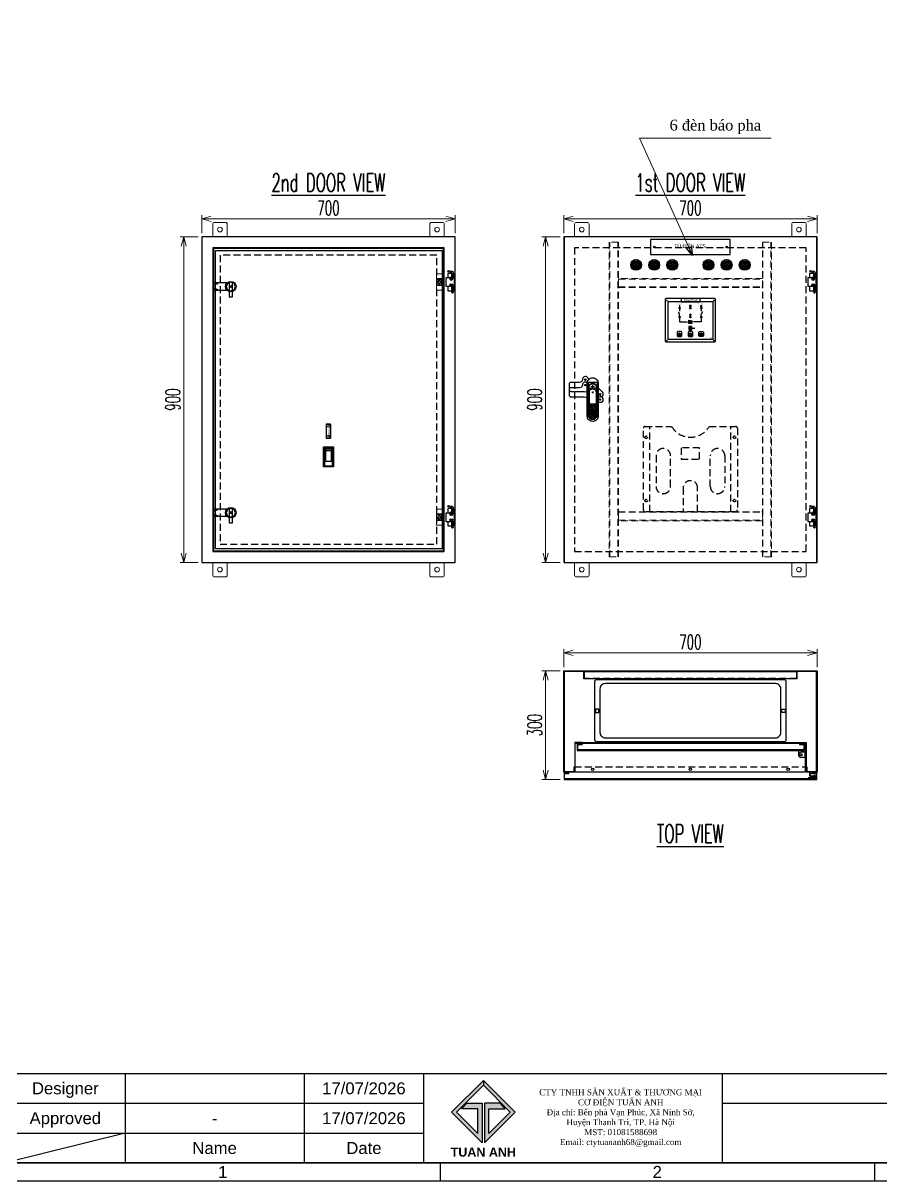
# Model space of a CAD drawing. Header units: millimetres. Extents: x -208796 to -83323, y 30910 to 103951.
# Drawn here: x -102827 to -100457, y 30910 to 34110 of the extents above; entities that cross this region are included whole.
import ezdxf
from ezdxf.enums import TextEntityAlignment as Align

# ---------------------------------------------------------------- set-up
doc = ezdxf.new("R2010")
doc.units = ezdxf.units.MM
doc.header["$LTSCALE"] = 3
doc.linetypes.add('ACAD_ISO04W100', pattern=[30, 24, -3, 0, -3])
doc.linetypes.add('HIDDEN', pattern=[9.525, 6.35, -3.175])
doc.layers.add('0 TĂNG CỨNG', color=7, linetype='Continuous', lineweight=15)
doc.layers.add('@.DM. NÉT ĐỨT', color=8, linetype='HIDDEN', lineweight=9)
for name, color, linetype in [('1-EMC-ACESS', 4, 'Continuous'), ('@.DM. NÉT CHÍNH', 7, 'Continuous'), ('@.TEXT', 7, 'Continuous'), ('@.VISIBLE', 7, 'Continuous'), ('Ann_green', 3, 'Continuous'), ('centerline', 6, 'ACAD_ISO04W100'), ('dim', 7, 'Continuous'), ('EQUIPMENT', 4, 'Continuous'), ('equipments', 2, 'Continuous'), ('hw_Punch', 3, 'Continuous')]:
    doc.layers.add(name, color=color, linetype=linetype)
doc.styles.add('Ann_w01', font='romans.shx', dxfattribs={"width": 0.6, "bigfont": 'chineset.shx'})
doc.styles.add('Arial', font='arial.ttf')
doc.styles.add('TT', font='ARIALN.TTF')
doc.styles.add('WD_IEC', font='isocp2.shx')
doc.dimstyles.new('Dim 01_SC20', dxfattribs={"dimscale": 20, "dimtxt": 2, "dimasz": 1.3, "dimexe": 0.5, "dimexo": 0.5, "dimgap": 0.5, "dimtad": 1, "dimdec": 1, "dimzin": 12, "dimdsep": 46, "dimtxsty": 'Ann_w01', "dimblk": 'OPEN30', "dimcen": 1.5, "dimclrd": 6, "dimclre": 6, "dimclrt": 3, "dimadec": 1, "dimazin": 3, "dimtm": 1e-09, "dimtfac": 1, "dimtdec": 1, "dimtix": 1, "dimtmove": 0, "dimatfit": 3, "dimldrblk": 'OPEN30', "dimfxl": 0, "dimtolj": 1, "dimlwd": 20, "dimlwe": 20, "dimarcsym": 0})

# ---------------------------------------------------------------- blocks, each defined once
blk = doc.blocks.new('A$C4dbb82d6')
at = {"layer": '@.VISIBLE'}
h = blk.add_hatch(color=30, dxfattribs=at)
h.dxf.hatch_style = 1
h.paths.add_polyline_path([(0.21, 4.97), (3.62, 1.56), (3.62, 5.97), (1.92, 5.97), (1.3, 5.35), (3.12, 5.35), (3.12, 2.59), (0.74, 4.97), (3.75, 7.98), (3.75, 8.51)])
h = blk.add_hatch(color=150, dxfattribs=at)
h.dxf.hatch_style = 1
h.paths.add_polyline_path([(6.76, 4.97), (4.37, 2.59), (4.37, 5.35), (6.2, 5.35), (5.58, 5.97), (3.88, 5.97), (3.88, 1.56), (7.29, 4.97), (3.75, 8.51), (3.75, 7.98)])
at = {"layer": '@.VISIBLE', "color": 30}
blk.add_lwpolyline([(3.62, 5.97), (3.62, 1.56), (0.21, 4.97), (3.75, 8.51), (3.75, 7.98), (0.74, 4.97), (3.12, 2.59), (3.12, 5.35), (1.3, 5.35), (1.92, 5.97)], close=True, dxfattribs=at)
at = {"layer": '@.VISIBLE', "color": 150}
blk.add_lwpolyline([(3.88, 5.97), (3.88, 1.56), (7.29, 4.97), (3.75, 8.51), (3.75, 7.98), (6.76, 4.97), (4.37, 2.59), (4.37, 5.35), (6.2, 5.35), (5.58, 5.97)], close=True, dxfattribs=at)
at = {"layer": '@.VISIBLE', "color": 30, "insert": (3.75, 0.51), "char_height": 1, "attachment_point": 5, "style": 'Ann_w01'}
blk.add_mtext_dynamic_manual_height_columns('{\\fArial|b1|i0|c0|p34;\\W1;TUAN ANH}', width=7.5, gutter_width=49.6, heights=[0], dxfattribs=at)
blk = doc.blocks.new('KHUNG BAN VE (Made by Tung)')
at = {"layer": '@.VISIBLE', "color": 8}
for p, q in [((23, 18), (23, 3)), ((53, 18), (53, 3)), ((73, 18), (73, 3)), ((123, 18), (123, 3)), ((3, 13), (73, 13)), ((123, 13), (294, 13)), ((3, 8), (73, 8)), ((23, 8), (3, 3)), ((75.75, 3), (75.75, 0)), ((148.5, 3), (148.5, 0))]:
    blk.add_line(p, q, dxfattribs=at)
for points in [[(0, 0), (297, 0), (297, 210), (0, 210)], [(3, 3), (294, 3), (294, 207), (3, 207)], [(3, 18), (294, 18), (294, 3), (3, 3)]]:
    blk.add_lwpolyline(points, close=True, dxfattribs=at)
at = {"xscale": 1.5, "yscale": 1.5, "zscale": 1.5}
blk.add_blockref('A$C4dbb82d6', (77.375, 4.041), dxfattribs=at)
at = {"layer": '@.TEXT', "color": 2, "style": 'Arial'}
for s, p in [('Designer', (13, 15.5)), ('Approved', (13, 10.5)), ('Name', (38, 5.5)), ('Date', (63, 5.5))]:
    blk.add_text(s, height=2, dxfattribs=at).set_placement(p, align=Align.MIDDLE_CENTER)
at = {"layer": '@.TEXT', "color": 1, "style": 'Arial'}
for s, p in [('17/07/2026', (63, 15.5)), ('17/07/2026', (63, 10.5)), ('1', (39.375, 1.5)), ('2', (112.125, 1.5))]:
    blk.add_text(s, height=2, dxfattribs=at).set_placement(p, align=Align.MIDDLE_CENTER)
for tag, height, p in [('DESIGNER_NAME', 2, (38, 15.5)), ('PROJECT_CODE', 2, (258.5, 15.5)), ('SCALE', 2, (289, 15.5)), ('APPROVED_NAME', 2, (38, 10.5)), ('DRAWING_NAME', 4, (173, 8)), ('CUSTOMER_NAME', 2, (258.5, 10.5)), ('PAGE', 2, (289, 10.5)), ('TOTAL', 2, (289, 5.5))]:
    blk.add_attdef(tag, text='', height=height, dxfattribs=at).set_placement(p, align=Align.MIDDLE_CENTER)
at = {"layer": '@.VISIBLE', "color": 30, "insert": (106, 10.5), "char_height": 1, "attachment_point": 5, "style": 'Ann_w01'}
blk.add_mtext_dynamic_manual_height_columns('{\\fTimes New Roman|b0|i0|c0|p18;\\W1;CTY TNHH SẢN XUẤT & THƯƠNG MẠI CƠ ĐIỆN TUẤN ANH\\PĐịa chỉ: Bến phà Vạn Phúc, Xã Ninh Sở, Huyện Thanh Trì, TP. Hà Nội\\PMST: 01081588698\\PEmail: ctytuananh68@gmail.com}', width=28.70976, gutter_width=99.197, heights=[0], dxfattribs=at)
blk = doc.blocks.new('*U100')
at = {"color": 6}
for p, q in [((-2.6, 98.6), (-1.7, 98.6)), ((0, 101), (0, 100.1)), ((0, 96), (0, 97.1)), ((2.7, 98.6), (1.8, 98.6)), ((-33.4, 82.7), (-30, 76.7)), ((-30, 90.7), (-30, 84.4)), ((-30, 70.3), (-30, 76.7)), ((-30, 66.3), (-30, 54.8)), ((30, 90.7), (30, 84.4)), ((33.4, 82.7), (30, 76.7)), ((30, 70.3), (30, 76.7)), ((30, 66.3), (30, 54.8)), ((-30, 54.8), (-9, 54.8)), ((-5, 51.7), (-5, 55.2)), ((-5, 55.2), (-4.5, 55.2)), ((-5, 51.7), (5, 51.7)), ((-4.5, 55.2), (-4.5, 59.7)), ((-4.5, 59.7), (-3.2, 59.7)), ((-3.2, 59.7), (-3.2, 55.2)), ((-2.5, 55.2), (-3.2, 55.2)), ((-2.9, 37.6), (3.1, 37.6)), ((-2.5, 56.2), (0, 58.7)), ((-2.5, 56.2), (-2.5, 55.2)), ((-2, 40), (-1.3, 40)), ((0, 56.2), (2.5, 58.7)), ((0, 58.7), (0, 56.2)), ((0.2, 42), (0.2, 41.3)), ((0.2, 37.9), (0.2, 38.8)), ((2.3, 40), (1.6, 40)), ((2.5, 56.2), (5, 58.7)), ((2.5, 58.7), (2.5, 56.2)), ((5, 51.7), (5, 58.7)), ((6, 37.5), (12.5, 37.5)), ((30, 54.8), (9, 54.8))]:
    blk.add_line(p, q, dxfattribs=at)
for points in [[(-66.5, 0), (66.5, 0, 0.414214), (69.5, 3), (69.5, 117, 0.414214), (66.5, 120), (-66.5, 120, 0.414214), (-69.5, 117), (-69.5, 3, 0.414214)], [(-25.1, 110.5), (26.5, 110.5, 0.414214), (27, 111), (27, 119, 0.414214), (26.5, 119.5), (-25.1, 119.5, 0.414214), (-25.6, 119), (-25.6, 111, 0.414214)], [(-1.5, 96.7), (1.6, 96.7, 0.414214), (2.2, 97.3), (2.2, 99.9, 0.414214), (1.6, 100.5), (-1.5, 100.5, 0.414214), (-2.1, 99.9), (-2.1, 97.3, 0.414214)], [(-3.5, 32.8), (3.5, 32.8, 0.414214), (4.3, 33.6), (4.3, 41.6, 0.414214), (3.5, 42.4), (-3.5, 42.4, 0.414214), (-4.3, 41.6), (-4.3, 33.6, 0.414214)], [(-1.1, 38.4), (1.5, 38.4, 0.414214), (2, 38.9), (2, 41.1, 0.414214), (1.5, 41.6), (-1.1, 41.6, 0.414214), (-1.6, 41.1), (-1.6, 38.9, 0.414214)], [(-33.5, 14.2), (-26.5, 14.2, 0.414214), (-23.4, 17.3), (-23.4, 25.3, 0.414214), (-26.5, 28.4), (-33.5, 28.4, 0.414214), (-36.6, 25.3), (-36.6, 17.3, 0.414214)], [(-3.5, 14.2), (3.5, 14.2, 0.414214), (6.6, 17.3), (6.6, 25.3, 0.414214), (3.5, 28.4), (-3.5, 28.4, 0.414214), (-6.6, 25.3), (-6.6, 17.3, 0.414214)], [(33.5, 14.2), (26.5, 14.2, -0.414214), (23.4, 17.3), (23.4, 25.3, -0.414214), (26.5, 28.4), (33.5, 28.4, -0.414214), (36.6, 25.3), (36.6, 17.3, -0.414214)]]:
    blk.add_lwpolyline(points, format="xyb", close=True, dxfattribs=at)
for points in [[(-62.5, 7), (62.5, 7), (62.5, 110), (-62.5, 110)], [(-30.4, 96.7), (-29.6, 96.7), (-29.6, 100.7), (-30.4, 100.7)], [(29.6, 96.7), (28.8, 96.7), (28.8, 100.7), (29.6, 100.7)], [(30.4, 96.7), (31.2, 96.7), (31.2, 100.7), (30.4, 100.7)], [(-1.8, 54), (-0.8, 54), (-0.8, 53.5), (-1.8, 53.5)], [(0.7, 54), (1.7, 54), (1.7, 53.5), (0.7, 53.5)], [(3.2, 54), (4.2, 54), (4.2, 53.5), (3.2, 53.5)]]:
    blk.add_lwpolyline(points, close=True, dxfattribs=at)
for points in [[(-1.2, 73.5), (-1.6, 74.1, 0.414214), (-1.9, 74.2), (-2, 74.2, 0.414214), (-2, 73.8), (-1.5, 73)], [(-0.4, 74.2), (-0.4, 75.8, 0.414214), (-0.7, 76.1), (-0.7, 76.1, 0.414214), (-1, 75.8), (-1, 73.9)], [(0.3, 74.1), (0.3, 76.3, 0.414214), (0, 76.6), (-0.1, 76.6, 0.414214), (-0.4, 76.3), (-0.4, 74.2)], [(1, 73.9), (1, 75.8, 0.414214), (0.7, 76.1), (0.6, 76.1, 0.414214), (0.3, 75.8), (0.3, 74.1)], [(1.5, 73.3), (1.5, 75.5, 0.414214), (1.3, 75.8), (1.2, 75.8, 0.414214), (1, 75.5), (1, 73.9)], [(-1.1, 34.8), (-1.3, 35.3, 0.414214), (-1.6, 35.3), (-1.7, 35.3, 0.414214), (-1.7, 35), (-1.3, 34.3)], [(-0.3, 35.3), (-0.3, 36.7, 0.414214), (-0.6, 37), (-0.6, 37, 0.414214), (-0.9, 36.7), (-0.9, 35.1)], [(0.2, 35.3), (0.2, 37.1, 0.414214), (0, 37.4), (-0.1, 37.4, 0.414214), (-0.3, 37.1), (-0.3, 35.3)], [(0.8, 35.1), (0.8, 36.7, 0.414214), (0.5, 37), (0.5, 37, 0.414214), (0.2, 36.7), (0.2, 35.3)], [(1.2, 34.6), (1.2, 36.5, 0.414214), (1, 36.7), (1, 36.7, 0.414214), (0.8, 36.5), (0.8, 35.1)]]:
    blk.add_lwpolyline(points, format="xyb", dxfattribs=at)
at = {"color": 7}
for points in [[(-30.4, 18.4), (-29.6, 18.4), (-29.6, 22.4), (-30.4, 22.4)], [(29.6, 18.4), (28.8, 18.4), (28.8, 22.4), (29.6, 22.4)], [(30.4, 18.4), (31.2, 18.4), (31.2, 22.4), (30.4, 22.4)]]:
    blk.add_lwpolyline(points, close=True, dxfattribs=at)
at = {"color": 6}
for centre in [(-30, 92.7), (-30, 68.3), (0, 92.7), (0, 68.3), (30, 92.7), (30, 68.3)]:
    blk.add_circle(centre, 2, dxfattribs=at)
at = {"color": 251}
for centre in [(-30, 20.3), (0, 20.3), (30, 20.3)]:
    blk.add_circle(centre, 4, dxfattribs=at)
at = {"color": 3}
for centre in [(-30, 20.3), (30, 20.3)]:
    blk.add_circle(centre, 3.8, dxfattribs=at)
at = {"color": 1}
blk.add_circle((0, 20.3), 3.8, dxfattribs=at)
at = {"color": 6}
for centre, radius, start, end in [((0, 73.4), 1.58, 197.746, 356.2895), ((-0.3, 73.3), 0.955, 141.5124, 171.0552), ((-0.1, 34.7), 1.31, 197.746, 356.2895), ((-0.3, 34.6), 0.796, 141.5124, 171.0552)]:
    blk.add_arc(centre, radius, start, end, dxfattribs=at)
at = {"color": 7}
blk.add_ellipse((0, 20.3), major_axis=(0, -2.54), ratio=0.787475, dxfattribs=at)
at = {"color": 2}
for p in [(-65, 114.5), (65, 114.5), (-65, 3.5), (65, 3.5)]:
    blk.add_point(p, dxfattribs=at)
at = {"color": 6}
for s, insert, char_height, width, attachment_point, style in [('Source 1', (-27.8, 105.9), 2.29, 17.481, 2, 'Arial'), ('AUTO', (0.1, 98.6), 0.972, 428.034, 5, 'TT'), ('Source 2', (28.5, 105.9), 2.29, 17.481, 2, 'Arial'), ('LOAD', (-0.1, 49), 0.972, 428.034, 5, 'TT'), ('AUTO', (0.1, 39.9), 0.972, 428.034, 5, 'TT'), ('AUTO', (9.4, 39.9), 1.94, 856.068, 5, 'TT'), ('MAN', (9.1, 35), 1.94, 856.068, 5, 'TT'), ('1#Close', (-29.5, 26.5), 1.46, 642.051, 5, 'TT'), ('OPEN', (-0.1, 26.9), 1.46, 642.051, 5, 'TT'), ('2#Close', (30.2, 26.9), 1.46, 642.051, 5, 'TT'), ('ATS CONTROL', (50.7, 10.3), 1.75, 770.461, 5, 'TT')]:
    blk.add_mtext(s, dxfattribs=dict(at, insert=insert, char_height=char_height, width=width, attachment_point=attachment_point, style=style))
at = {"layer": '1-EMC-ACESS', "color": 1, "linetype": 'ByBlock', "lineweight": -2, "insert": (1.8, 118.4), "char_height": 6.35, "width": 32.664, "attachment_point": 2, "style": 'Arial'}
blk.add_mtext('{\\C6;SmartGen}', dxfattribs=at)
blk = doc.blocks.new('*U237')
for p, q in [((405.8, -3166.3), (405.8, -3216.3)), ((405.8, -3166.3), (427.8, -3166.3)), ((427.8, -3216.3), (427.8, -3166.3)), ((409.3, -3169.6), (424.6, -3169.6)), ((409.3, -3174.4), (409.3, -3169.6)), ((409.3, -3169.6), (424.6, -3169.6)), ((409.3, -3203.9), (409.3, -3169.6)), ((424.6, -3174.4), (409.3, -3174.4)), ((424.6, -3169.6), (424.6, -3174.4)), ((424.6, -3169.6), (424.6, -3203.9)), ((405.8, -3216.3), (427.8, -3216.3)), ((424.6, -3203.9), (409.3, -3203.9))]:
    blk.add_line(p, q)
at = {"color": 1}
blk.add_lwpolyline([(402.8, -3163.3), (430.8, -3163.3), (430.8, -3219.3), (402.8, -3219.3)], close=True, dxfattribs=at)
blk = doc.blocks.new('*U298')
at = {"color": 7, "lineweight": 9}
blk.add_lwpolyline([(58246.6, 22747.7), (58210.6, 22747.7, 0.414214), (58208.6, 22745.7), (58208.6, 22736.7, 0.414214), (58210.6, 22734.7), (58246.6, 22734.7, 0.414214), (58248.6, 22736.7), (58248.6, 22745.7, 0.414214)], format="xyb", close=True, dxfattribs=at)
blk.add_lwpolyline([(58246.6, 22747.7), (58210.6, 22747.7, 0.414214), (58208.6, 22745.7), (58208.6, 22736.7, 0.414214), (58210.6, 22734.7), (58246.6, 22734.7, 0.414214), (58248.6, 22736.7), (58248.6, 22745.7, 0.414214)], format="xyb", close=True, dxfattribs=at)
at = {"color": 6, "linetype": 'HIDDEN', "lineweight": 9, "ltscale": 10}
blk.add_lwpolyline([(58246.6, 22746.2), (58210.6, 22746.2, 0.414214), (58210.1, 22745.7), (58210.1, 22736.7, 0.414214), (58210.6, 22736.2), (58246.6, 22736.2, 0.414214), (58247.1, 22736.7), (58247.1, 22745.7, 0.414214)], format="xyb", close=True, dxfattribs=at)
blk.add_lwpolyline([(58246.6, 22746.2), (58210.6, 22746.2, 0.414214), (58210.1, 22745.7), (58210.1, 22736.7, 0.414214), (58210.6, 22736.2), (58246.6, 22736.2, 0.414214), (58247.1, 22736.7), (58247.1, 22745.7, 0.414214)], format="xyb", close=True, dxfattribs=at)
at = {"linetype": 'ByBlock', "lineweight": 9}
for centre in [(58215.3, 22741.2), (58241.9, 22741.2)]:
    blk.add_circle(centre, 2.4, dxfattribs=at)
at = {"style": 'WD_IEC', "width": 0.9}
blk.add_text('NAME LOAD', height=3.2, dxfattribs=at).set_placement((58228.8, 22741.1), align=Align.MIDDLE_CENTER)
blk.add_text('NAME LOAD', height=3.2, dxfattribs=at).set_placement((58228.8, 22741.1), align=Align.MIDDLE_CENTER)
blk = doc.blocks.new('HL036-1 Front')
at = {"layer": 'EQUIPMENT', "linetype": 'Continuous'}
for points in [[(4.7, 12.5), (4.7, 25.5), (4.5, 25.9), (4.2, 26.3), (3.8, 26.5), (-6, 28.2), (-5.7, 30.1), (-5.3, 32.1), (-6, 28.2)], [(-5.3, 32.1), (4.5, 30.4), (5.9, 29.9), (7, 29.2), (7.9, 28.1), (8.4, 26.8), (8.6, 25.5), (8.6, 12.5)], [(4.7, 24), (-6.8, 24), (-6.8, 12.5)], [(8.6, 24), (9.7, 24), (9.7, 12.6), (-1, 12.6), (-1, 12.5)], [(4.6, 24), (4.6, 12.6)], [(-6.8, -12.5), (-6.8, -24), (4.7, -24)], [(8.6, -24), (9.7, -24), (9.7, -12.6), (-1, -12.6), (-1, -12.5)], [(4.6, -24), (4.6, -12.6)], [(4.7, -12.5), (4.7, -24.5), (8.6, -24.5), (8.6, -12.5)], [(8.6, -27.5), (8.6, -25.2), (4.7, -25.2), (4.7, -27.5)], [(5.2, -24.5), (5.2, -24.5)], [(5.2, -25.1), (5.2, -25.2)], [(8.1, -24.5), (8.1, -24.5)], [(8.1, -25.1), (8.1, -25.2)], [(8.7, -24), (8.7, -12.6)]]:
    blk.add_lwpolyline(points, dxfattribs=at)
at = {"layer": 'EQUIPMENT', "color": 8, "linetype": 'Continuous'}
blk.add_lwpolyline([(-10.8, -12.5), (-10.8, 12.5), (10.8, 12.5), (10.8, -12.5)], close=True, dxfattribs=at)
at = {"layer": 'EQUIPMENT', "linetype": 'Continuous'}
for points in [[(4.3, -24.5), (9, -24.5), (9, -25.1), (4.3, -25.1)], [(5.6, -30.5), (4.7, -27.5), (8.6, -27.5), (7.7, -30.5)]]:
    blk.add_lwpolyline(points, close=True, dxfattribs=at)
at = {"layer": 'EQUIPMENT', "color": 8, "linetype": 'Continuous'}
for centre, radius in [((3.2, 8.5), 3.75), ((3.2, 8.5), 2.25), ((3.2, -8.5), 3.75), ((3.2, -8.5), 2.25)]:
    blk.add_circle(centre, radius, dxfattribs=at)
blk = doc.blocks.new('HL025-2.2 Front')
at = {"layer": 'centerline', "lineweight": 0}
for p, q in [((12.8, 16), (10.8, 16)), ((12.8, -16), (10.8, -16))]:
    blk.add_line(p, q, dxfattribs=at)
at = {"layer": 'equipments', "lineweight": 0}
for p, q in [((7, 9.5), (-7, 9.5)), ((11.8, 9.5), (-7, 9.5)), ((7, 7.5), (-7, 7.5)), ((7, -7.5), (-7, -7.5)), ((7, -9.5), (-7, -9.5)), ((11.8, -9.5), (-7, -9.5))]:
    blk.add_line(p, q, dxfattribs=at)
for points in [[(11.8, 9.5), (11.8, 22.5), (-7, 22.5), (-7, -22.5), (11.8, -22.5), (11.8, -9.5)], [(7, -7.5), (7, -7.5), (7, 7.5), (7, 7.5)]]:
    blk.add_lwpolyline(points, dxfattribs=at)
for points in [[(7, 9.5), (-7, 9.5), (-7, 7.5), (7, 7.5)], [(7, -9.5), (-7, -9.5), (-7, -7.5), (7, -7.5)]]:
    blk.add_lwpolyline(points, close=True, dxfattribs=at)
blk.add_circle((0, 0), 3, dxfattribs=at)
blk = doc.blocks.new('MS406')
at = {"layer": 'EQUIPMENT'}
for points in [[(-10.5, 10), (-47.5, 10), (-47.5, -10), (-10.5, -10)], [(-35.5, 7.8), (-47.5, 3.7)], [(-4.5, 13.8), (-4.5, -28.5), (4.5, -28.5), (4.5, 13.8)], [(-0.8, 2.5), (-0.8, 0.8), (-2.5, 0.8)], [(0.8, 2.5), (0.8, 0.8), (2.5, 0.8)], [(-47.5, -3.7), (-35.5, -7.8)], [(-0.8, -2.5), (-0.8, -0.8), (-2.5, -0.8)], [(0.8, -2.5), (0.8, -0.8), (2.5, -0.8)]]:
    blk.add_lwpolyline(points, dxfattribs=at)
at = {"layer": 'EQUIPMENT', "color": 8}
blk.add_lwpolyline([(-11, 4.8), (-11, 2.2), (-12.5, 2.2, 0.088933), (-12.5, -2.3), (-11, -2.3), (-11, -4.8, 0.189345), (-4.8, -11), (-2.3, -11), (-2.3, -12.5, 0.088933), (2.2, -12.5), (2.2, -11), (4.8, -11, 0.189345), (11, -4.8), (11, -2.3), (12.5, -2.3, 0.088933), (12.5, 2.2), (11, 2.2), (11, 4.8, 0.189345), (4.8, 11), (2.2, 11), (2.2, 12.5, 0.088933), (-2.3, 12.5), (-2.3, 11), (-4.8, 11, 0.189345)], format="xyb", close=True, dxfattribs=at)
at = {"layer": 'EQUIPMENT'}
for radius in [14.5, 2.67]:
    blk.add_circle((0, 0), radius, dxfattribs=at)
blk = doc.blocks.new('tai treo')
at = {"layer": '0 TĂNG CỨNG'}
blk.add_lwpolyline([(20, -20), (-20, -20), (-20, 15, -0.414214), (-15, 20), (15, 20, -0.414214), (20, 15)], format="xyb", close=True, dxfattribs=at)
blk.add_circle((0, 0), 6.5, dxfattribs=at)
blk = doc.blocks.new('HL036-1 Top')
at = {"layer": 'centerline'}
blk.add_lwpolyline([(0, -3), (0, 0.5)], dxfattribs=at)
at = {"layer": 'equipments'}
blk.add_line((-1.6, -15.5), (1.4, -17.2), dxfattribs=at)
blk.add_lwpolyline([(0.8, -10.6), (-4.7, -15.5, -0.18395), (-5.4, -15.8), (-14, -15.8), (-14, -17.8), (-5.4, -17.8, 0.18395), (-3.4, -17), (2.1, -12.1, -3.283219), (1.5, -14.4), (-0.4, -15.1, 3.290044), (0.8, -10.6), (-5, -10.6, -0.414214), (-7.5, -8.1), (-7.5, -5, -0.414214), (-5, -2.5), (6.5, -2.5), (6.5, 0), (-8, 0, 0.414214), (-10, -2), (-10, -8.9, 0.268353), (-8.5, -11.5), (-3.5, -14.4)], format="xyb", dxfattribs=at)
for points in [[(-2.2, 0), (-2.2, -0.5), (-3.8, -2.5)], [(2.2, 0), (2.2, -0.5), (3.8, -2.5)], [(-14, -15.8), (-13.9, -15.8)], [(-13.5, -15.8), (-12.5, -15.8)], [(-13.5, -17.8), (-12.5, -17.8)], [(-4.2, -10.6), (-4.2, -14)], [(2.2, -0.5), (-2.2, -0.5)]]:
    blk.add_lwpolyline(points, dxfattribs=at)
at = {"layer": 'equipments', "color": 8}
blk.add_circle((3.5, -13.7), 2.1, dxfattribs=at)
blk = doc.blocks.new('A$Cf2d9ff10')
at = {"layer": 'centerline'}
for p, q in [((0, 7), (2, 7)), ((12.8, 19.8), (12.8, 17.8))]:
    blk.add_line(p, q, dxfattribs=at)
at = {"layer": 'equipments'}
for points in [[(5.8, 14), (1, 14), (1, 0), (12.8, 0)], [(19.8, 7), (19.8, 18.8), (5.8, 18.8), (5.8, 7)]]:
    blk.add_lwpolyline(points, dxfattribs=at)
blk.add_circle((12.8, 7), 3, dxfattribs=at)
blk.add_arc((12.8, 7), 7, 180, 0, dxfattribs=at)
blk = doc.blocks.new('AB301-2-1.2')
at = {"layer": 'equipments'}
h = blk.add_hatch(dxfattribs=at)
h.set_pattern_fill('ACAD_ISO09W100', color=256, scale=0.2)
h.set_pattern_definition([(0, (-368.0181, 398.3814), (0, 1), [4.8, -0.6, 1.2, -0.6, 1.2, -0.6])])
h.paths.add_polyline_path([(-4.1, -88.5, 0.118404), (0, -89.5, 0.118404), (4.1, -88.5), (7, -72), (-7, -72)])
at = {"layer": 'centerline'}
blk.add_line((0, -5), (0, 5), dxfattribs=at)
blk.add_lwpolyline([(5, 0), (-5, 0)], dxfattribs=at)
at = {"layer": 'equipments'}
for p, q in [((-10, -50.5), (10, -50.5)), ((-7, -72), (7, -72)), ((-7, -72), (-4.1, -88.5)), ((7, -72), (4.1, -88.5))]:
    blk.add_line(p, q, dxfattribs=at)
at = {"layer": 'equipments', "color": 8}
for points in [[(-9.5, 21.6), (-14, 26, 0.668179), (-28.5, 20, -0.414214), (-36, 12.5), (-60, 12.5, 0.414214), (-65, 7.5), (-65, -7.5, 0.414214), (-60, -12.5), (-31.6, -12.5), (-23.5, -12.9), (-15, -14)], [(15, -3), (26, -14, -0.924648), (15, -26.9)]]:
    blk.add_lwpolyline(points, format="xyb", dxfattribs=at)
at = {"layer": 'equipments'}
for points in [[(0, 25), (0, 25, -0.414214), (15, 10), (15, -80.5, -0.414214), (0, -95.5), (0, -95.5, -0.414214), (-15, -80.5), (-15, 10, -0.414214)], [(0, 10, -0.414214), (10, 0), (10, -80.5, -0.414214), (0, -90.5, -0.414214), (-10, -80.5), (-10, 0, -0.414214)], [(9, -72.5), (9, -80.5, -0.414214), (0, -89.5, -0.414214), (-9, -80.5), (-9, -72.5, -0.414214), (-7, -70.5), (7, -70.5, -0.414214)]]:
    blk.add_lwpolyline(points, format="xyb", close=True, dxfattribs=at)
at = {"layer": 'equipments', "color": 8}
blk.add_lwpolyline([(-12, 12.7), (12, 12.7), (12, -83.3), (-12, -83.3)], close=True, dxfattribs=at)
at = {"layer": 'equipments'}
blk.add_lwpolyline([(-1, -55.5), (1, -55.5), (1, -65.5), (-1, -65.5)], close=True, dxfattribs=at)
at = {"layer": 'equipments', "color": 8}
for centre in [(-20, 20), (20, -20)]:
    blk.add_circle(centre, 2.05, dxfattribs=at)
at = {"layer": 'equipments'}
blk.add_circle((0, -60.5), 8, dxfattribs=at)
blk = doc.blocks.new('_Open30')
at = {"color": 0, "linetype": 'ByBlock', "lineweight": -2}
for p, q in [((-1, 0.27), (0, 0)), ((0, 0), (-1, -0.27)), ((0, 0), (-1, 0))]:
    blk.add_line(p, q, dxfattribs=at)
blk = doc.blocks.new('*D246')
at = {"layer": '@.VISIBLE', "color": 6, "lineweight": 20}
for p, q in [((-101343.3, 33519.6), (-101393.3, 33519.6)), ((-101383.3, 32645.6), (-101383.3, 33493.6)), ((-101343.3, 32619.6), (-101393.3, 32619.6))]:
    blk.add_line(p, q, dxfattribs=at)
at = {"layer": 'Defpoints', "color": 0}
for p in [(-101383.3, 33519.6), (-101333.3, 33519.6), (-101333.3, 32619.6)]:
    blk.add_point(p, dxfattribs=at)
at = {"layer": '@.VISIBLE', "color": 6, "lineweight": 20, "xscale": 26, "yscale": 26, "zscale": 26}
for p, rotation in [((-101383.3, 33519.6), 90), ((-101383.3, 32619.6), 270)]:
    blk.add_blockref('_Open30', p, dxfattribs=dict(at, rotation=rotation))
at = {"layer": '@.VISIBLE', "color": 3, "insert": (-101413.3, 33069.6), "char_height": 40, "attachment_point": 5, "rotation": 90, "style": 'Ann_w01'}
blk.add_mtext('\\A1;900', dxfattribs=at)
blk = doc.blocks.new('*D252')
at = {"layer": '@.VISIBLE', "color": 6, "lineweight": 20}
for p, q in [((-102343.3, 33519.6), (-102393.3, 33519.6)), ((-102383.3, 32645.6), (-102383.3, 33493.6)), ((-102343.3, 32619.6), (-102393.3, 32619.6))]:
    blk.add_line(p, q, dxfattribs=at)
at = {"layer": 'Defpoints', "color": 0}
for p in [(-102383.3, 33519.6), (-102333.3, 33519.6), (-102333.3, 32619.6)]:
    blk.add_point(p, dxfattribs=at)
at = {"layer": '@.VISIBLE', "color": 6, "lineweight": 20, "xscale": 26, "yscale": 26, "zscale": 26}
for p, rotation in [((-102383.3, 33519.6), 90), ((-102383.3, 32619.6), 270)]:
    blk.add_blockref('_Open30', p, dxfattribs=dict(at, rotation=rotation))
at = {"layer": '@.VISIBLE', "color": 3, "insert": (-102413.3, 33069.6), "char_height": 40, "attachment_point": 5, "rotation": 90, "style": 'Ann_w01'}
blk.add_mtext('\\A1;900', dxfattribs=at)
blk = doc.blocks.new('*D253')
at = {"layer": '@.VISIBLE', "color": 6, "lineweight": 20}
for p, q in [((-102333.3, 33529.6), (-102333.3, 33579.6)), ((-101633.3, 33529.6), (-101633.3, 33579.6)), ((-102307.3, 33569.6), (-101659.3, 33569.6))]:
    blk.add_line(p, q, dxfattribs=at)
at = {"layer": 'Defpoints', "color": 0}
for p in [(-101633.3, 33569.6), (-102333.3, 33519.6), (-101633.3, 33519.6)]:
    blk.add_point(p, dxfattribs=at)
at = {"layer": '@.VISIBLE', "color": 6, "lineweight": 20, "xscale": 26, "yscale": 26, "zscale": 26, "rotation": 180}
blk.add_blockref('_Open30', (-102333.3, 33569.6), dxfattribs=at)
at = {"layer": '@.VISIBLE', "color": 6, "lineweight": 20, "xscale": 26, "yscale": 26, "zscale": 26}
blk.add_blockref('_Open30', (-101633.3, 33569.6), dxfattribs=at)
at = {"layer": '@.VISIBLE', "color": 3, "insert": (-101983.3, 33599.6), "char_height": 40, "attachment_point": 5, "style": 'Ann_w01'}
blk.add_mtext('\\A1;700', dxfattribs=at)
blk = doc.blocks.new('*D254')
at = {"layer": '@.VISIBLE', "color": 6, "lineweight": 20}
for p, q in [((-101333.3, 33529.6), (-101333.3, 33579.6)), ((-100633.3, 33529.6), (-100633.3, 33579.6)), ((-101307.3, 33569.6), (-100659.3, 33569.6))]:
    blk.add_line(p, q, dxfattribs=at)
at = {"layer": 'Defpoints', "color": 0}
for p in [(-100633.3, 33569.6), (-101333.3, 33519.6), (-100633.3, 33519.6)]:
    blk.add_point(p, dxfattribs=at)
at = {"layer": '@.VISIBLE', "color": 6, "lineweight": 20, "xscale": 26, "yscale": 26, "zscale": 26, "rotation": 180}
blk.add_blockref('_Open30', (-101333.3, 33569.6), dxfattribs=at)
at = {"layer": '@.VISIBLE', "color": 6, "lineweight": 20, "xscale": 26, "yscale": 26, "zscale": 26}
blk.add_blockref('_Open30', (-100633.3, 33569.6), dxfattribs=at)
at = {"layer": '@.VISIBLE', "color": 3, "insert": (-100983.3, 33599.6), "char_height": 40, "attachment_point": 5, "style": 'Ann_w01'}
blk.add_mtext('\\A1;700', dxfattribs=at)
blk = doc.blocks.new('*D247')
at = {"layer": '@.VISIBLE', "color": 6, "lineweight": 20}
for p, q in [((-101343.3, 32319.6), (-101393.3, 32319.6)), ((-101383.3, 32293.6), (-101383.3, 32045.6)), ((-101343.3, 32019.6), (-101393.3, 32019.6))]:
    blk.add_line(p, q, dxfattribs=at)
at = {"layer": 'Defpoints', "color": 0}
for p in [(-101333.3, 32319.6), (-101383.3, 32019.6), (-101333.3, 32019.6)]:
    blk.add_point(p, dxfattribs=at)
at = {"layer": '@.VISIBLE', "color": 6, "lineweight": 20, "xscale": 26, "yscale": 26, "zscale": 26}
for p, rotation in [((-101383.3, 32319.6), 90), ((-101383.3, 32019.6), 270)]:
    blk.add_blockref('_Open30', p, dxfattribs=dict(at, rotation=rotation))
at = {"layer": '@.VISIBLE', "color": 3, "insert": (-101413.3, 32169.6), "char_height": 40, "attachment_point": 5, "rotation": 90, "style": 'Ann_w01'}
blk.add_mtext('\\A1;300', dxfattribs=at)
blk = doc.blocks.new('*D248')
at = {"layer": '@.VISIBLE', "color": 6, "lineweight": 20}
for p, q in [((-101333.3, 32329.6), (-101333.3, 32379.6)), ((-101307.3, 32369.6), (-100659.3, 32369.6)), ((-100633.3, 32329.6), (-100633.3, 32379.6))]:
    blk.add_line(p, q, dxfattribs=at)
at = {"layer": 'Defpoints', "color": 0}
for p in [(-100633.3, 32369.6), (-101333.3, 32319.6), (-100633.3, 32319.6)]:
    blk.add_point(p, dxfattribs=at)
at = {"layer": '@.VISIBLE', "color": 6, "lineweight": 20, "xscale": 26, "yscale": 26, "zscale": 26, "rotation": 180}
blk.add_blockref('_Open30', (-101333.3, 32369.6), dxfattribs=at)
at = {"layer": '@.VISIBLE', "color": 6, "lineweight": 20, "xscale": 26, "yscale": 26, "zscale": 26}
blk.add_blockref('_Open30', (-100633.3, 32369.6), dxfattribs=at)
at = {"layer": '@.VISIBLE', "color": 3, "insert": (-100983.3, 32399.6), "char_height": 40, "attachment_point": 5, "style": 'Ann_w01'}
blk.add_mtext('\\A1;700', dxfattribs=at)
blk = doc.blocks.new('*U98')
at = {"color": 1}
for p, q in [((-7.5, 0), (7.5, 0)), ((5.3, 5.3), (-5.3, -5.3)), ((-5.3, 5.3), (5.3, -5.3)), ((0, -7.5), (0, 7.5))]:
    blk.add_line(p, q, dxfattribs=at)
for radius in [15, 14.5]:
    blk.add_circle((0, 0), radius)
for radius in [8.5, 7.5]:
    blk.add_circle((0, 0), radius, dxfattribs=at)
at = {"layer": 'hw_Punch'}
blk.add_circle((0, 0), 11.5, dxfattribs=at)
blk = doc.blocks.new('*U96')
at = {"color": 2}
for p, q in [((5.3, 5.3), (-5.3, -5.3)), ((-5.3, 5.3), (5.3, -5.3)), ((0, -7.5), (0, 7.5)), ((-7.5, 0), (7.5, 0))]:
    blk.add_line(p, q, dxfattribs=at)
for radius in [15, 14.5]:
    blk.add_circle((0, 0), radius)
for radius in [8.5, 7.5]:
    blk.add_circle((0, 0), radius, dxfattribs=at)
at = {"layer": 'hw_Punch'}
blk.add_circle((0, 0), 11.5, dxfattribs=at)
blk = doc.blocks.new('*U97')
at = {"color": 3}
for p, q in [((5.3, 5.3), (-5.3, -5.3)), ((-5.3, 5.3), (5.3, -5.3)), ((0, -7.5), (0, 7.5)), ((-7.5, 0), (7.5, 0))]:
    blk.add_line(p, q, dxfattribs=at)
for radius in [15, 14.5]:
    blk.add_circle((0, 0), radius)
for radius in [8.5, 7.5]:
    blk.add_circle((0, 0), radius, dxfattribs=at)
at = {"layer": 'hw_Punch'}
blk.add_circle((0, 0), 11.5, dxfattribs=at)
blk = doc.blocks.new('A$C9bc63bcc')
at = {"layer": 'Ann_green', "color": 8, "linetype": 'HIDDEN'}
for p, q in [((18, 0), (18, 236)), ((242, 0), (242, 236))]:
    blk.add_line(p, q, dxfattribs=at)
for points in [[(260, 231), (260, 5, -0.414214), (255, 0), (5, 0, -0.414214), (0, 5), (0, 231, -0.414214), (5, 236), (78, 236, 0.57735), (182, 236), (255, 236, -0.414214)], [(55, 50), (55, 50, 0.414214), (75, 70), (75, 155, 0.414214), (55, 175), (55, 175, 0.414214), (35, 155), (35, 70, 0.414214)], [(205, 50), (205, 50, -0.414214), (185, 70), (185, 155, -0.414214), (205, 175), (205, 175, -0.414214), (225, 155), (225, 70, -0.414214)]]:
    blk.add_lwpolyline(points, format="xyb", close=True, dxfattribs=at)
blk.add_lwpolyline([(104.5, 145.5), (155.5, 145.5), (155.5, 176.5), (104.5, 176.5)], close=True, dxfattribs=at)
blk.add_lwpolyline([(150, 0), (150, 66, 1), (110, 66), (110, 0)], format="xyb", dxfattribs=at)
for centre in [(8, 206), (252, 206), (8, 31), (252, 31)]:
    blk.add_circle(centre, 3.5, dxfattribs=at)
blk = doc.blocks.new('AB301-3-1.2')
at = {"layer": 'equipments'}
h = blk.add_hatch(dxfattribs=at)
h.set_pattern_fill('ACAD_ISO08W100', color=256, scale=0.2)
h.set_pattern_definition([(0, (-457.6669, 429.8814), (0, 1), [4.8, -0.6, 1.2, -0.6])])
h.paths.add_polyline_path([(-6.2, -45.5, 0.414214), (-8.2, -47.5), (-8.2, -49.8, 0.414214), (0, -58, 0.414214), (8.2, -49.8), (8.2, -47.5, 0.414214), (6.2, -45.5)])
at = {"layer": 'centerline'}
for p, q in [((-2.5, 0), (2.5, 0)), ((0, 2.5), (0, -2.5))]:
    blk.add_line(p, q, dxfattribs=at)
at = {"layer": 'equipments'}
blk.add_line((-9.2, -31.5), (9.2, -31.5), dxfattribs=at)
at = {"layer": 'equipments', "color": 8}
for points in [[(-8.6, 20.6), (-14, 26, 0.668179), (-28.5, 20, -0.414214), (-36, 12.5), (-60, 12.5, 0.414214), (-65, 7.5), (-65, -7.5, 0.414214), (-60, -12.5), (-31.6, -12.5), (-23.5, -12.9), (-14.2, -14.1)], [(14.2, -2.2), (26, -14, -0.979003), (14.2, -26.3)]]:
    blk.add_lwpolyline(points, format="xyb", dxfattribs=at)
at = {"layer": 'equipments'}
for points in [[(14.2, 9.2), (14.2, -49.8, -0.414214), (0, -64), (0, -64, -0.414214), (-14.2, -49.8), (-14.2, 9.2, -0.414214), (0, 23.5), (0, 23.5, -0.414214)], [(9.2, 0), (9.2, -49.8, -0.414214), (0, -59, -0.414214), (-9.2, -49.8), (-9.2, 0, -0.414214), (0, 9.2, -0.414214)], [(8.2, -49.8, -0.414214), (0, -58, -0.414214), (-8.2, -49.8), (-8.2, -47.5, -0.414214), (-6.2, -45.5), (6.2, -45.5, -0.414214), (8.2, -47.5)]]:
    blk.add_lwpolyline(points, format="xyb", close=True, dxfattribs=at)
at = {"layer": 'equipments', "color": 8}
blk.add_lwpolyline([(-12, 11.2), (12, 11.2), (12, -51.8), (-12, -51.8)], close=True, dxfattribs=at)
at = {"layer": 'equipments'}
blk.add_lwpolyline([(-1, -35), (1, -35), (1, -42), (-1, -42)], close=True, dxfattribs=at)
at = {"layer": 'equipments', "color": 8}
for centre in [(-20, 20), (20, -20)]:
    blk.add_circle(centre, 2.05, dxfattribs=at)
at = {"layer": 'equipments'}
blk.add_circle((0, -38.5), 5.5, dxfattribs=at)

msp = doc.modelspace()

# ---------------------------------------------------------------- linework, layer by layer
at = {"layer": '@.DM. NÉT ĐỨT', "linetype": 'HIDDEN'}
for p, q in [((-101205.76, 32634.62), (-101205.76, 33504.62)), ((-101183.76, 32634.62), (-101183.76, 33504.62)), ((-100782.76, 32634.62), (-100782.76, 33504.62)), ((-100760.76, 32634.62), (-100760.76, 33504.62)), ((-101182.26, 33403.12), (-100784.26, 33403.12)), ((-101182.26, 33381.12), (-100784.26, 33381.12)), ((-101182.26, 32758.12), (-100784.26, 32758.12)), ((-101182.26, 32736.12), (-100784.26, 32736.12))]:
    msp.add_line(p, q, dxfattribs=at)
at = {"layer": '@.DM. NÉT ĐỨT'}
for points in [[(-101182.26, 32634.62), (-101182.26, 33504.62), (-101207.26, 33504.62), (-101207.26, 32634.62)], [(-100784.26, 32634.62), (-100784.26, 33504.62), (-100759.26, 33504.62), (-100759.26, 32634.62)], [(-101182.26, 33379.62), (-100784.26, 33379.62), (-100784.26, 33404.62), (-101182.26, 33404.62)], [(-101182.26, 32759.62), (-100784.26, 32759.62), (-100784.26, 32734.62), (-101182.26, 32734.62)]]:
    msp.add_lwpolyline(points, close=True, dxfattribs=at)
at = {"layer": '@.VISIBLE'}
msp.add_line((-101093.26, 33470.62), (-100873.26, 33470.62), dxfattribs=at)
at = {"layer": '@.VISIBLE', "color": 6}
for p, q in [((-101282.76, 32121.62), (-100683.76, 32121.62)), ((-101282.76, 32120.12), (-100683.76, 32120.12)), ((-101300.76, 32040.62), (-100665.76, 32040.62))]:
    msp.add_line(p, q, dxfattribs=at)
at = {"layer": '@.VISIBLE', "color": 4}
for p, q in [((-101282.76, 32117.62), (-101282.76, 32116.12)), ((-100681.76, 32117.62), (-100681.76, 32116.12))]:
    msp.add_line(p, q, dxfattribs=at)
at = {"layer": '@.VISIBLE', "linetype": 'HIDDEN'}
msp.add_line((-101303.26, 32054.62), (-100663.26, 32054.62), dxfattribs=at)
at = {"layer": '@.VISIBLE'}
for points in [[(-102333.26, 32619.62), (-101633.26, 32619.62), (-101633.26, 33519.62), (-102333.26, 33519.62)], [(-101333.26, 32619.62), (-100633.26, 32619.62), (-100633.26, 33519.62), (-101333.26, 33519.62)], [(-101093.26, 33470.62), (-100873.26, 33470.62), (-100873.26, 33512.62), (-101093.26, 33512.62)], [(-102303.26, 32649.62), (-101663.26, 32649.62), (-101663.26, 33489.62), (-102303.26, 33489.62)], [(-101303.26, 32054.62), (-101303.26, 32039.62), (-101333.26, 32039.62), (-101333.26, 32319.62), (-100633.26, 32319.62), (-100633.26, 32039.62), (-100663.26, 32039.62), (-100663.26, 32054.62), (-100661.76, 32054.62), (-100661.76, 32041.12), (-100634.76, 32041.12), (-100634.76, 32317.62), (-101331.76, 32317.62), (-101331.76, 32041.12), (-101304.76, 32041.12), (-101304.76, 32054.62)], [(-101245.26, 32205.12), (-101236.26, 32205.12), (-101236.26, 32214.12), (-101245.26, 32214.12)], [(-100721.26, 32205.12), (-100730.26, 32205.12), (-100730.26, 32214.12), (-100721.26, 32214.12)]]:
    msp.add_lwpolyline(points, close=True, dxfattribs=at)
at = {"layer": '@.VISIBLE', "color": 4}
for points in [[(-101332.26, 32619.62), (-100634.26, 32619.62), (-100634.26, 33519.62), (-101332.26, 33519.62)], [(-102295.76, 33482.12), (-101668.76, 33482.12), (-101668.76, 32657.12), (-102295.76, 32657.12)]]:
    msp.add_lwpolyline(points, close=True, dxfattribs=at)
at = {"layer": '@.VISIBLE', "color": 6}
for points in [[(-102302.76, 32650.12), (-101663.76, 32650.12), (-101663.76, 33489.12), (-102302.76, 33489.12)], [(-102301.26, 32651.62), (-101665.26, 32651.62), (-101665.26, 33487.62), (-102301.26, 33487.62)], [(-101301.26, 32040.62), (-101301.26, 32120.12), (-101282.76, 32120.12), (-101282.76, 32121.62), (-101302.76, 32121.62), (-101302.76, 32040.62)], [(-100665.26, 32040.62), (-100665.26, 32120.12), (-100683.76, 32120.12), (-100683.76, 32121.62), (-100663.76, 32121.62), (-100663.76, 32040.62)]]:
    msp.add_lwpolyline(points, close=True, dxfattribs=at)
at = {"layer": '@.VISIBLE', "linetype": 'HIDDEN'}
msp.add_lwpolyline([(-101303.26, 32649.62), (-100663.26, 32649.62), (-100663.26, 33489.62), (-101303.26, 33489.62)], close=True, dxfattribs=at)
at = {"layer": '@.VISIBLE', "color": 6, "linetype": 'HIDDEN'}
msp.add_lwpolyline([(-102282.76, 32670.12), (-101683.76, 32670.12), (-101683.76, 33469.12), (-102282.76, 33469.12)], close=True, dxfattribs=at)
at = {"layer": '@.VISIBLE', "color": 4}
for points in [[(-101682.56, 33394.62), (-101682.56, 33394.62, 0.4142136), (-101679.06, 33391.12), (-101676.06, 33391.12, 0.4142136), (-101672.56, 33394.62), (-101672.56, 33394.62, 0.4142136), (-101676.06, 33398.12), (-101679.06, 33398.12, 0.4142136)], [(-101682.56, 32744.62), (-101682.56, 32744.62, 0.4142136), (-101679.06, 32741.12), (-101676.06, 32741.12, 0.4142136), (-101672.56, 32744.62), (-101672.56, 32744.62, 0.4142136), (-101676.06, 32748.12), (-101679.06, 32748.12, 0.4142136)]]:
    msp.add_lwpolyline(points, format="xyb", close=True, dxfattribs=at)
at = {"layer": '@.VISIBLE'}
for points in [[(-101182.26, 33377.62), (-101182.26, 33379.62), (-101180.26, 33379.62)], [(-100784.26, 33377.62), (-100784.26, 33379.62), (-100786.26, 33379.62)], [(-101182.26, 32761.62), (-101182.26, 32759.62), (-101180.26, 32759.62)], [(-100784.26, 32761.62), (-100784.26, 32759.62), (-100786.26, 32759.62)]]:
    msp.add_lwpolyline(points, dxfattribs=at)
at = {"layer": '@.VISIBLE', "color": 151}
msp.add_lwpolyline([(-100688.76, 32317.62), (-100688.76, 32297.62), (-101277.76, 32297.62), (-101277.76, 32317.62)], close=True, dxfattribs=at)
at = {"layer": '@.VISIBLE', "color": 151, "linetype": 'HIDDEN'}
msp.add_lwpolyline([(-100690.26, 32317.62), (-100690.26, 32299.12), (-101276.26, 32299.12), (-101276.26, 32317.62)], dxfattribs=at)
at = {"layer": '@.VISIBLE'}
for points in [[(-101243.26, 32124.62), (-100723.26, 32124.62, 0.4142136), (-100718.26, 32129.62), (-100718.26, 32289.62, 0.4142136), (-100723.26, 32294.62), (-101243.26, 32294.62, 0.4142136), (-101248.26, 32289.62), (-101248.26, 32129.62, 0.4142136)], [(-101218.26, 32134.62), (-100748.26, 32134.62, 0.4142136), (-100733.26, 32149.62), (-100733.26, 32269.62, 0.4142136), (-100748.26, 32284.62), (-101218.26, 32284.62, 0.4142136), (-101233.26, 32269.62), (-101233.26, 32149.62, 0.4142136)]]:
    msp.add_lwpolyline(points, format="xyb", close=True, dxfattribs=at)
at = {"layer": '@.VISIBLE', "color": 4}
for points in [[(-101282.76, 32117.62), (-101295.76, 32117.62), (-101295.76, 32099.62), (-100668.76, 32099.62), (-100668.76, 32117.62), (-100681.76, 32117.62)], [(-100681.76, 32116.12), (-100670.26, 32116.12), (-100670.26, 32101.12), (-101294.26, 32101.12), (-101294.26, 32116.12), (-101282.76, 32116.12)], [(-100647.23, 32037.62), (-100647.26, 32036.12), (-100635.76, 32036.12), (-100635.76, 32021.12), (-101330.76, 32021.12), (-101330.76, 32036.12), (-101319.26, 32036.12), (-101319.26, 32037.62), (-101332.26, 32037.62), (-101332.26, 32019.62), (-100634.26, 32019.62), (-100634.26, 32037.62), (-100647.26, 32037.62)]]:
    msp.add_lwpolyline(points, dxfattribs=at)
at = {"layer": '@.VISIBLE'}
for centre in [(-101083.26, 33491.62), (-100883.26, 33491.62)]:
    msp.add_circle(centre, 2, dxfattribs=at)
at = {"layer": '@.VISIBLE', "color": 6}
for centre in [(-101253.26, 32047.62), (-100983.26, 32047.62), (-100713.26, 32047.62)]:
    msp.add_circle(centre, 3.5, dxfattribs=at)

# ---------------------------------------------------------------- block references
for name, p in [('tai treo', (-102283.26, 33539.62)), ('tai treo', (-101283.26, 33539.62)), ('*U98', (-101133.26, 33442.12)), ('*U96', (-101083.26, 33442.12)), ('*U97', (-101033.26, 33442.12)), ('*U98', (-100933.26, 33442.12)), ('*U96', (-100883.26, 33442.12)), ('*U97', (-100833.26, 33442.12)), ('*U237', (-102400.04, 36102.79)), ('HL036-1 Top', (-100643.86, 32039.62))]:
    msp.add_blockref(name, p)
at = {"xscale": -1}
for p in [(-101683.26, 33539.62), (-100683.26, 33539.62)]:
    msp.add_blockref('tai treo', p, dxfattribs=at)
at = {"color": 2}
msp.add_blockref('*U100', (-100983.26, 33229.62), dxfattribs=at)
for name, p, rotation in [('*U298', (-79242.09, -25246.12), 90), ('tai treo', (-101683.26, 32599.62), 180), ('tai treo', (-100683.26, 32599.62), 180)]:
    msp.add_blockref(name, p, dxfattribs=dict(rotation=rotation))
at = {"xscale": -1, "rotation": 180}
for p in [(-102283.26, 32599.62), (-101283.26, 32599.62)]:
    msp.add_blockref('tai treo', p, dxfattribs=at)
at = {"layer": '@.DM. NÉT CHÍNH'}
msp.add_blockref('A$C9bc63bcc', (-101113.26, 32759.62), dxfattribs=at)
at = {"layer": '@.VISIBLE'}
ref = msp.add_blockref('KHUNG BAN VE (Made by Tung)', (-102924.88, 30909.83), dxfattribs=dict(at, xscale=16.5, yscale=16.5, zscale=16.5))
ref.add_attrib('APPROVED_NAME', '-', dxfattribs={"layer": '@.TEXT', "color": 1, "height": 33, "style": 'Arial'}).set_placement((-102297.88, 31083.08), align=Align.MIDDLE_CENTER)
at = {"layer": '@.VISIBLE', "rotation": 270}
msp.add_blockref('A$Cf2d9ff10', (-100684.56, 32100.62), dxfattribs=at)
at = {"layer": 'EQUIPMENT'}
for name, p in [('MS406', (-102253.26, 33382.12)), ('AB301-2-1.2', (-101253.26, 33104.87)), ('AB301-3-1.2', (-101253.26, 33089.87)), ('MS406', (-102253.26, 32757.12))]:
    msp.add_blockref(name, p, dxfattribs=at)
at = {"layer": 'equipments'}
for name, p in [('HL025-2.2 Front', (-101677.56, 33394.62)), ('HL036-1 Front', (-101647.06, 33394.62)), ('HL036-1 Front', (-100647.06, 33394.62)), ('HL036-1 Front', (-101647.06, 32744.62)), ('HL036-1 Front', (-100647.06, 32744.62)), ('HL025-2.2 Front', (-101677.56, 32744.62))]:
    msp.add_blockref(name, p, dxfattribs=at)

# ---------------------------------------------------------------- texts
at = {"insert": (-101040.77, 33843.64), "char_height": 30, "attachment_point": 1, "style": 'Ann_w01'}
msp.add_mtext_dynamic_manual_height_columns('{\\fTimes New Roman|b0|i0|c163|p18;\\W1;6 đèn báo pha }', width=338.5833, gutter_width=99.2, heights=[0], dxfattribs=at)
at = {"layer": '@.VISIBLE', "insert": (-100984.33, 33493.07), "char_height": 10, "attachment_point": 5, "style": 'Arial'}
msp.add_mtext_dynamic_manual_height_columns('{\\fArial|b0|i0|c163|p34;TỦ ĐIỆN ATS  }', width=187.0575, gutter_width=99.2, heights=[0], dxfattribs=at)
at = {"layer": 'dim', "color": 2, "char_height": 50, "attachment_point": 5, "style": 'Ann_w01'}
for s, insert in [('\\A1;{\\L2nd DOOR VIEW}', (-101983.26, 33669.62)), ('\\A1;{\\L1st DOOR VIEW}', (-100983.26, 33669.62)), ('\\A1;{\\LTOP VIEW}', (-100983.26, 31869.62))]:
    msp.add_mtext(s, dxfattribs=dict(at, insert=insert))

# ---------------------------------------------------------------- dimensions: what is measured, and where the dimension line sits
at = {"layer": '@.VISIBLE'}
for base, p1, p2, picture, middle in [((-101633.26, 33569.62), (-102333.26, 33519.62), (-101633.26, 33519.62), '*D253', (-101983.26, 33599.62)), ((-100633.26, 33569.62), (-101333.26, 33519.62), (-100633.26, 33519.62), '*D254', (-100983.26, 33599.62)), ((-100633.26, 32369.62), (-101333.26, 32319.62), (-100633.26, 32319.62), '*D248', (-100983.26, 32399.62))]:
    dim = msp.add_linear_dim(base=base, p1=p1, p2=p2, dimstyle='Dim 01_SC20', dxfattribs=at)
    dim.commit()
    dim.dimension.update_dxf_attribs({"geometry": picture, "text_midpoint": middle})
for base, p1, p2, picture, middle in [((-102383.26, 33519.62), (-102333.26, 32619.62), (-102333.26, 33519.62), '*D252', (-102413.26, 33069.62)), ((-101383.26, 33519.62), (-101333.26, 32619.62), (-101333.26, 33519.62), '*D246', (-101413.26, 33069.62)), ((-101383.26, 32019.62), (-101333.26, 32319.62), (-101333.26, 32019.62), '*D247', (-101413.26, 32169.62))]:
    dim = msp.add_linear_dim(base=base, p1=p1, p2=p2, angle=90, dimstyle='Dim 01_SC20', dxfattribs=at)
    dim.commit()
    dim.dimension.update_dxf_attribs({"geometry": picture, "text_midpoint": middle})

# ---------------------------------------------------------------- leaders
msp.add_leader([(-100977.25, 33467.8), (-101123.5, 33792.97), (-100759.85, 33792.97)], dimstyle='Dim 01_SC20', override={"dimgap": 0.5, "dimtad": 0})

doc.saveas('drawing.dxf')
